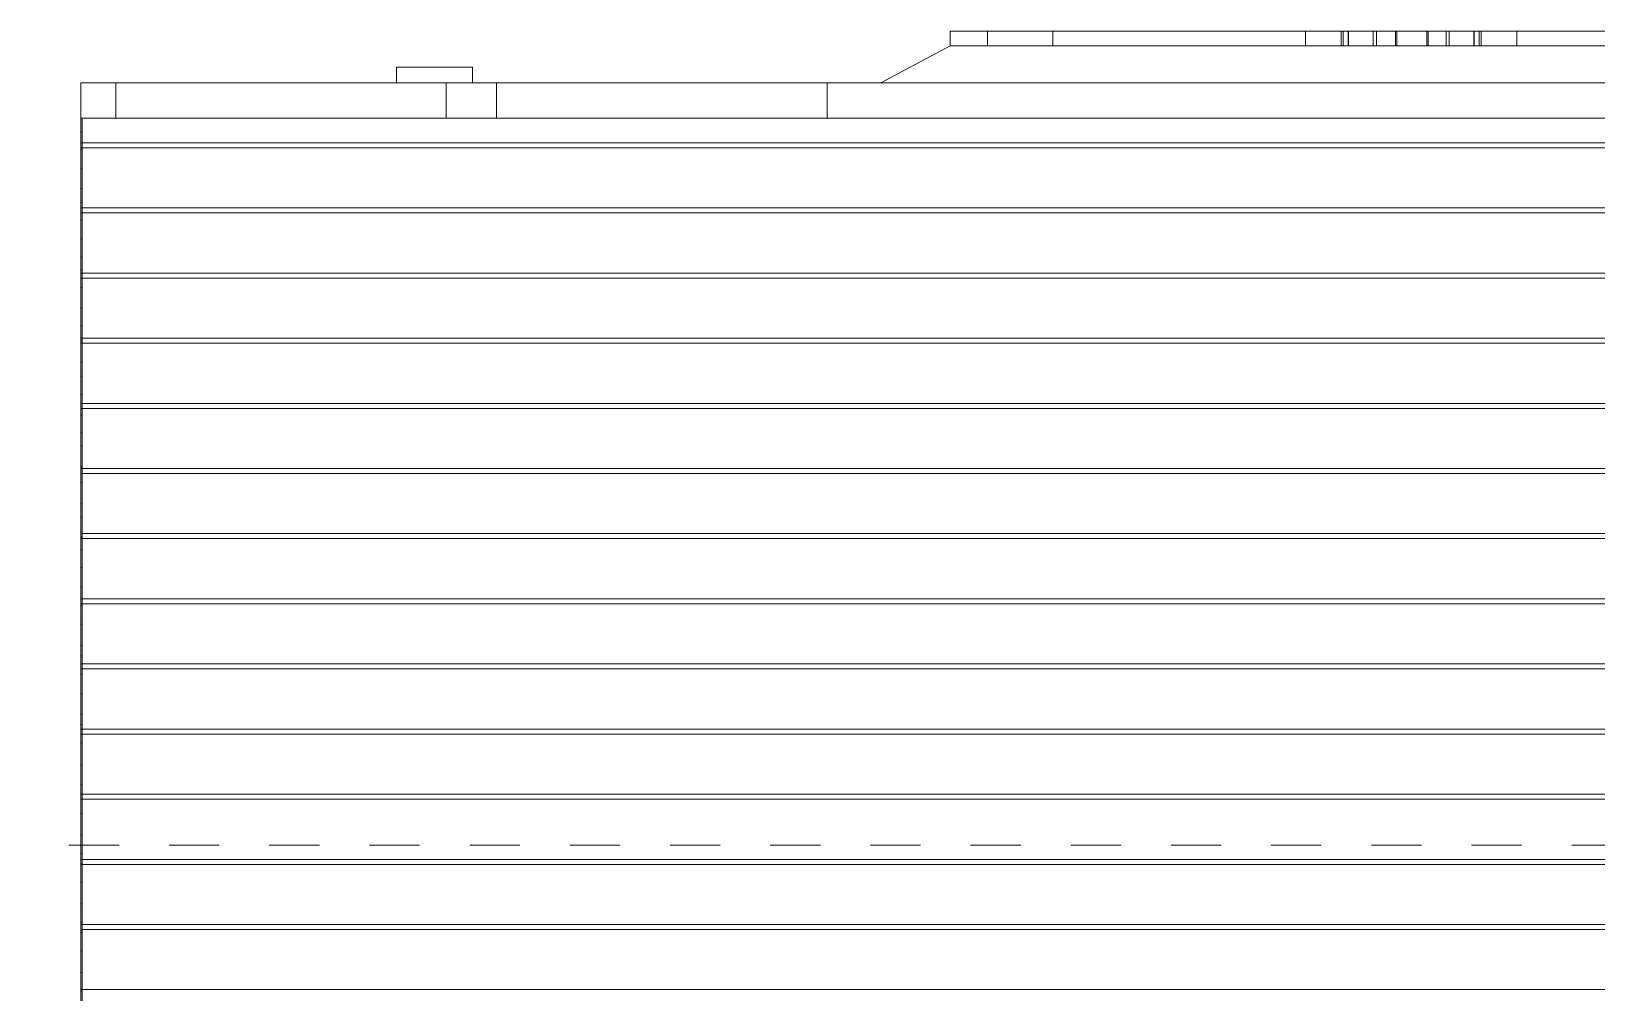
# Model space of a CAD drawing. Header units: metres. Extents: x 63 to 378, y -27 to 78.
# Drawn here: x 167.875 to 171, y 38.556 to 40.474 of the extents above; entities that cross this region are included whole.
import ezdxf

# ---------------------------------------------------------------- set-up
doc = ezdxf.new("R2010")
doc.units = ezdxf.units.M
doc.linetypes.add('Centre', pattern=[0.03175, 0.00635, -0.004763, 0.015875, -0.004763])
doc.layers.add('A-FLOR-LEVL', color=7, linetype='Continuous', lineweight=9)
doc.layers.add('M-EQPM', color=7, linetype='Continuous', lineweight=18)

# ---------------------------------------------------------------- blocks, each defined once
blk = doc.blocks.new('C_S_L_Torre - Baltimore CPSC-0817-08L - C_S_L_Torre - Baltimore CPSC-0817-08L-2352271-SEC 10')
at = {"layer": 'M-EQPM'}
for p, q in [((-2.8666, 40.4743), (-2.8666, 40.4454)), ((-1.0266, 40.4743), (-2.8666, 40.4743)), ((-1.0266, 40.4743), (-2.8666, 40.4743)), ((-2.792, 40.4743), (-2.792, 40.4454)), ((-2.792, 40.4743), (-1.1012, 40.4743)), ((-2.792, 40.4743), (-1.1012, 40.4743)), ((-2.662, 40.4743), (-2.662, 40.4454)), ((-2.6165, 40.4743), (-2.662, 40.4743)), ((-2.6165, 40.4743), (-2.662, 40.4743)), ((-2.6165, 40.4743), (-2.1575, 40.4743)), ((-2.1575, 40.4743), (-2.6165, 40.4743)), ((-2.0863, 40.4743), (-2.1575, 40.4743)), ((-2.0863, 40.4743), (-2.1575, 40.4743)), ((-2.1575, 40.4454), (-2.1575, 40.4743)), ((-2.1575, 40.4454), (-2.1575, 40.4743)), ((-2.0863, 40.4454), (-2.0863, 40.4743)), ((-2.0821, 40.4743), (-2.016, 40.4743)), ((-2.016, 40.4743), (-2.0821, 40.4743)), ((-2.0821, 40.4454), (-2.0821, 40.4743)), ((-2.0821, 40.4743), (-2.0821, 40.4454)), ((-2.0722, 40.4743), (-2.0722, 40.4454)), ((-2.0722, 40.4743), (-2.0722, 40.4454)), ((-2.0087, 40.4743), (-2.0722, 40.4743)), ((-2.0087, 40.4743), (-2.0722, 40.4743)), ((-2.0718, 40.4743), (-2.0235, 40.4743)), ((-2.0235, 40.4743), (-2.0718, 40.4743)), ((-2.0718, 40.4454), (-2.0718, 40.4743)), ((-2.0718, 40.4454), (-2.0718, 40.4743)), ((-1.973, 40.4743), (-2.0235, 40.4743)), ((-1.973, 40.4743), (-2.0235, 40.4743)), ((-2.0224, 40.4743), (-2.0224, 40.4454)), ((-2.0224, 40.4743), (-2.016, 40.4743)), ((-2.016, 40.4454), (-2.016, 40.4743)), ((-2.016, 40.4743), (-2.016, 40.4454)), ((-1.8845, 40.4743), (-2.0087, 40.4743)), ((-2.0087, 40.4743), (-1.8845, 40.4743)), ((-1.9153, 40.4743), (-1.9779, 40.4743)), ((-1.9779, 40.4743), (-1.9153, 40.4743)), ((-1.9779, 40.4454), (-1.9779, 40.4743)), ((-1.9779, 40.4743), (-1.9779, 40.4454)), ((-1.9751, 40.4743), (-1.9125, 40.4743)), ((-1.9751, 40.4743), (-1.9125, 40.4743)), ((-1.9751, 40.4454), (-1.9751, 40.4743)), ((-1.9751, 40.4743), (-1.9751, 40.4454)), ((-1.973, 40.4743), (-1.9202, 40.4743)), ((-1.9202, 40.4743), (-1.973, 40.4743)), ((-1.8697, 40.4743), (-1.9202, 40.4743)), ((-1.8697, 40.4743), (-1.9202, 40.4743)), ((-1.9153, 40.4454), (-1.9153, 40.4743)), ((-1.9153, 40.4743), (-1.9153, 40.4454)), ((-1.9125, 40.4454), (-1.9125, 40.4743)), ((-1.9125, 40.4743), (-1.9125, 40.4454)), ((-1.821, 40.4743), (-1.8845, 40.4743)), ((-1.821, 40.4743), (-1.8845, 40.4743)), ((-1.8107, 40.4743), (-1.8768, 40.4743)), ((-1.8768, 40.4743), (-1.8704, 40.4743)), ((-1.8768, 40.4743), (-1.8107, 40.4743)), ((-1.8768, 40.4454), (-1.8768, 40.4743)), ((-1.8768, 40.4743), (-1.8768, 40.4454)), ((-1.8704, 40.4454), (-1.8704, 40.4743)), ((-1.8697, 40.4743), (-1.8214, 40.4743)), ((-1.8214, 40.4743), (-1.8697, 40.4743)), ((-1.8214, 40.4454), (-1.8214, 40.4743)), ((-1.8214, 40.4454), (-1.8214, 40.4743)), ((-1.821, 40.4454), (-1.821, 40.4743)), ((-1.821, 40.4454), (-1.821, 40.4743)), ((-1.8107, 40.4454), (-1.8107, 40.4743)), ((-1.8107, 40.4743), (-1.8107, 40.4454)), ((-1.8069, 40.4743), (-1.8069, 40.4454)), ((-1.7357, 40.4743), (-1.8069, 40.4743)), ((-1.7357, 40.4743), (-1.8069, 40.4743)), ((-1.2767, 40.4743), (-1.7357, 40.4743)), ((-1.7357, 40.4743), (-1.2767, 40.4743)), ((-1.7357, 40.4454), (-1.7357, 40.4743)), ((-1.7357, 40.4454), (-1.7357, 40.4743)), ((-2.8666, 40.4454), (-3.0053, 40.3718)), ((-3.0053, 40.3718), (-2.8666, 40.4454)), ((-2.8666, 40.4454), (-1.0266, 40.4454)), ((-2.8666, 40.4454), (-1.0266, 40.4454)), ((-1.0266, 40.4454), (-2.8666, 40.4454)), ((-1.0266, 40.4454), (-2.8666, 40.4454)), ((-1.1012, 40.4454), (-2.792, 40.4454)), ((-1.1012, 40.4454), (-2.792, 40.4454)), ((-2.662, 40.4454), (-2.6165, 40.4454)), ((-2.662, 40.4454), (-2.6165, 40.4454)), ((-2.6165, 40.4454), (-2.1575, 40.4454)), ((-2.1575, 40.4454), (-2.6165, 40.4454)), ((-2.1575, 40.4454), (-2.0863, 40.4454)), ((-2.1575, 40.4454), (-2.0863, 40.4454)), ((-2.0821, 40.4454), (-2.016, 40.4454)), ((-2.016, 40.4454), (-2.0821, 40.4454)), ((-2.0722, 40.4454), (-2.0087, 40.4454)), ((-2.0722, 40.4454), (-2.0087, 40.4454)), ((-2.0235, 40.4454), (-2.0718, 40.4454)), ((-2.0718, 40.4454), (-2.0235, 40.4454)), ((-2.0235, 40.4454), (-1.973, 40.4454)), ((-2.0235, 40.4454), (-1.973, 40.4454)), ((-2.016, 40.4454), (-2.0224, 40.4454)), ((-2.0087, 40.4454), (-1.8845, 40.4454)), ((-1.8845, 40.4454), (-2.0087, 40.4454)), ((-1.9153, 40.4454), (-1.9779, 40.4454)), ((-1.9779, 40.4454), (-1.9153, 40.4454)), ((-1.9125, 40.4454), (-1.9751, 40.4454)), ((-1.9125, 40.4454), (-1.9751, 40.4454)), ((-1.9202, 40.4454), (-1.973, 40.4454)), ((-1.973, 40.4454), (-1.9202, 40.4454)), ((-1.9202, 40.4454), (-1.8697, 40.4454)), ((-1.9202, 40.4454), (-1.8697, 40.4454)), ((-1.8845, 40.4454), (-1.821, 40.4454)), ((-1.8845, 40.4454), (-1.821, 40.4454)), ((-1.8107, 40.4454), (-1.8768, 40.4454)), ((-1.8704, 40.4454), (-1.8768, 40.4454)), ((-1.8768, 40.4454), (-1.8107, 40.4454)), ((-1.8214, 40.4454), (-1.8697, 40.4454)), ((-1.8697, 40.4454), (-1.8214, 40.4454)), ((-1.8069, 40.4454), (-1.7357, 40.4454)), ((-1.8069, 40.4454), (-1.7357, 40.4454)), ((-1.2767, 40.4454), (-1.7357, 40.4454)), ((-1.7357, 40.4454), (-1.2767, 40.4454)), ((-3.9724, 40.403), (-3.9724, 40.3718)), ((-3.8204, 40.403), (-3.9724, 40.403)), ((-3.8204, 40.403), (-3.9724, 40.403)), ((-3.8204, 40.3718), (-3.8204, 40.403)), ((-4.6024, 40.3718), (0.6976, 40.3718)), ((-4.6024, 40.2518), (-4.6024, 40.3718)), ((-4.6024, 40.3718), (-4.6024, 40.2518)), ((0.6976, 40.3718), (-4.6024, 40.3718)), ((0.6976, 40.3718), (-4.6024, 40.3718)), ((-4.6024, 40.3718), (0.6976, 40.3718)), ((-4.6024, 36.9847), (-4.6024, 40.3718)), ((-4.6024, 36.9847), (-4.6024, 40.3718)), ((-3.1127, 40.3718), (-4.5327, 40.3718)), ((-4.5327, 40.3718), (-3.1127, 40.3718)), ((-3.1127, 40.3718), (-4.5327, 40.3718)), ((-4.5327, 40.3718), (-3.1127, 40.3718)), ((-3.1127, 40.3718), (-4.5327, 40.3718)), ((-4.5327, 40.3718), (-3.1127, 40.3718)), ((-4.5327, 40.3008), (-4.5327, 40.3718)), ((-4.5327, 40.3008), (-4.5327, 40.3718)), ((-4.5327, 40.3008), (-4.5327, 40.3718)), ((-4.5327, 40.3008), (-4.5327, 40.3718)), ((-4.5327, 40.3008), (-4.5327, 40.3718)), ((-4.5327, 40.3008), (-4.5327, 40.3718)), ((-3.9724, 40.3718), (-3.8204, 40.3718)), ((-3.9724, 40.3718), (-3.8204, 40.3718)), ((-3.7728, 40.3718), (-3.8728, 40.3718)), ((-3.8728, 40.3718), (-3.7728, 40.3718)), ((-3.7728, 40.3718), (-3.8728, 40.3718)), ((-3.8728, 40.3718), (-3.7728, 40.3718)), ((-3.8728, 40.3008), (-3.8728, 40.3718)), ((-3.8728, 40.3008), (-3.8728, 40.3718)), ((-3.8728, 40.3008), (-3.8728, 40.3718)), ((-3.8728, 40.3008), (-3.8728, 40.3718)), ((-3.7728, 40.3718), (-3.7728, 40.3008)), ((-3.7728, 40.3008), (-3.7728, 40.3718)), ((-3.7728, 40.3718), (-3.7728, 40.3008)), ((-3.7728, 40.3008), (-3.7728, 40.3718)), ((-3.1127, 40.3718), (-3.1127, 40.3008)), ((-3.1127, 40.3008), (-3.1127, 40.3718)), ((-3.1127, 40.3718), (-3.1127, 40.3008)), ((-3.1127, 40.3008), (-3.1127, 40.3718)), ((-3.1127, 40.3718), (-3.1127, 40.3008)), ((-3.1127, 40.3008), (-3.1127, 40.3718)), ((-0.8053, 40.3718), (-3.0053, 40.3718)), ((-3.0053, 40.3718), (-0.8053, 40.3718)), ((-4.6024, 40.3008), (-4.6024, 40.274)), ((-4.6024, 40.2387), (-4.6024, 40.3008)), ((-4.6024, 40.3008), (-4.6024, 40.1326)), ((-4.6024, 40.0973), (-4.6024, 40.3008)), ((-4.6024, 40.3008), (-4.6024, 39.9983)), ((-4.6024, 39.9629), (-4.6024, 40.3008)), ((-4.6024, 40.3008), (-4.6024, 39.8568)), ((-4.6024, 39.8144), (-4.6024, 40.3008)), ((-4.6024, 40.3008), (-4.6024, 39.7083)), ((-4.6024, 39.673), (-4.6024, 40.3008)), ((-4.6024, 40.3008), (-4.6024, 39.574)), ((-4.6024, 39.5316), (-4.6024, 40.3008)), ((-4.6024, 40.3008), (-4.6024, 39.4396)), ((-4.6024, 39.4043), (-4.6024, 40.3008)), ((-4.6024, 40.3008), (-4.6024, 39.2912)), ((-4.6024, 39.2487), (-4.6024, 40.3008)), ((-4.6024, 40.3008), (-4.6024, 39.1517)), ((-4.6024, 39.1114), (-4.6024, 40.3008)), ((-4.6024, 40.3008), (-4.6024, 39.0101)), ((-4.6024, 38.9707), (-4.6024, 40.3008)), ((-4.6024, 40.3008), (-4.6024, 38.8701)), ((-4.6024, 38.8337), (-4.6024, 40.3008)), ((-4.6024, 40.3008), (-4.6024, 38.7331)), ((-4.6024, 38.6966), (-4.6024, 40.3008)), ((-4.6024, 40.3008), (-4.6024, 38.596)), ((-4.6024, 38.5596), (-4.6024, 40.3008)), ((-4.6024, 40.3008), (-4.6024, 38.4565)), ((-4.6024, 38.4163), (-4.6024, 40.3008)), ((-4.6024, 40.3008), (-4.6024, 38.3149)), ((-4.6024, 38.2756), (-4.6024, 40.3008)), ((-4.6024, 40.3008), (-4.6024, 38.175)), ((-4.6024, 38.1385), (-4.6024, 40.3008)), ((-4.6024, 40.3008), (-4.6024, 38.038)), ((-4.6024, 38.0015), (-4.6024, 40.3008)), ((-4.6024, 40.3008), (-4.6024, 37.9009)), ((-4.6024, 37.8644), (-4.6024, 40.3008)), ((-4.6024, 40.3008), (-4.6024, 37.7614)), ((-4.6024, 37.7211), (-4.6024, 40.3008)), ((-4.5994, 40.3008), (-4.6024, 40.3008)), ((-4.6024, 40.3008), (-4.5994, 40.3008)), ((-4.5994, 40.3008), (-4.6024, 40.3008)), ((-4.6024, 40.3008), (-4.5994, 40.3008)), ((-4.5994, 40.3008), (-4.6024, 40.3008)), ((-4.6024, 40.3008), (-4.5994, 40.3008)), ((-4.5994, 40.3008), (-4.6024, 40.3008)), ((-4.6024, 40.3008), (-4.5994, 40.3008)), ((-4.5994, 40.3008), (-4.6024, 40.3008)), ((-4.6024, 40.3008), (-4.5994, 40.3008)), ((-4.5994, 40.3008), (-4.6024, 40.3008)), ((-4.6024, 40.3008), (-4.5994, 40.3008)), ((-4.5994, 40.3008), (-4.6024, 40.3008)), ((-4.5994, 40.3008), (-4.6024, 40.3008)), ((-4.5994, 40.3008), (-4.6024, 40.3008)), ((-4.5994, 40.3008), (-4.6024, 40.3008)), ((-4.5994, 40.3008), (-4.6024, 40.3008)), ((-4.6024, 40.3008), (-4.5994, 40.3008)), ((-4.6024, 40.3008), (-4.5994, 40.3008)), ((-4.6024, 40.3008), (-4.5994, 40.3008)), ((-4.5994, 40.3008), (-4.6024, 40.3008)), ((-4.5994, 40.3008), (-4.6024, 40.3008)), ((-4.6024, 40.3008), (-4.5994, 40.3008)), ((-4.6024, 40.3008), (-4.5994, 40.3008)), ((-4.6024, 40.3008), (-4.5994, 40.3008)), ((-4.6024, 40.3008), (-4.5994, 40.3008)), ((-4.5994, 40.3008), (-4.6024, 40.3008)), ((-4.6024, 40.3008), (-4.5994, 40.3008)), ((-4.5994, 40.3008), (-4.6024, 40.3008)), ((-4.6024, 40.3008), (-4.5994, 40.3008)), ((-4.5994, 40.3008), (-4.6024, 40.3008)), ((-4.6024, 40.3008), (-4.5994, 40.3008)), ((-4.5994, 40.3008), (-4.6024, 40.3008)), ((-4.6024, 40.3008), (-4.5994, 40.3008)), ((-4.5994, 40.3008), (-4.6024, 40.3008)), ((-4.6024, 40.3008), (-4.5994, 40.3008)), ((-4.5994, 40.3008), (-4.6024, 40.3008)), ((-4.6024, 40.3008), (-4.5994, 40.3008)), ((-4.6024, 40.3008), (-4.6024, 40.2387)), ((-4.6024, 40.274), (-4.6024, 40.3008)), ((-4.6024, 40.3008), (-4.6024, 40.0973)), ((-4.6024, 40.1326), (-4.6024, 40.3008)), ((-4.6024, 40.3008), (-4.6024, 39.9629)), ((-4.6024, 39.9983), (-4.6024, 40.3008)), ((-4.6024, 40.3008), (-4.6024, 39.8144)), ((-4.6024, 39.8568), (-4.6024, 40.3008)), ((-4.6024, 40.3008), (-4.6024, 39.673)), ((-4.6024, 39.7083), (-4.6024, 40.3008)), ((-4.6024, 40.3008), (-4.6024, 39.5316)), ((-4.6024, 39.574), (-4.6024, 40.3008)), ((-4.6024, 40.3008), (-4.6024, 39.4043)), ((-4.6024, 39.4396), (-4.6024, 40.3008)), ((-4.6024, 40.3008), (-4.6024, 39.2487)), ((-4.6024, 39.2912), (-4.6024, 40.3008)), ((-4.6024, 40.3008), (-4.6024, 39.1114)), ((-4.6024, 39.1517), (-4.6024, 40.3008)), ((-4.6024, 40.3008), (-4.6024, 38.9707)), ((-4.6024, 39.0101), (-4.6024, 40.3008)), ((-4.6024, 40.3008), (-4.6024, 38.8337)), ((-4.6024, 38.8701), (-4.6024, 40.3008)), ((-4.6024, 40.3008), (-4.6024, 38.6966)), ((-4.6024, 38.7331), (-4.6024, 40.3008)), ((-4.6024, 40.3008), (-4.6024, 38.5596)), ((-4.6024, 38.596), (-4.6024, 40.3008)), ((-4.6024, 40.3008), (-4.6024, 38.4163)), ((-4.6024, 38.4565), (-4.6024, 40.3008)), ((-4.6024, 40.3008), (-4.6024, 38.2756)), ((-4.6024, 38.3149), (-4.6024, 40.3008)), ((-4.6024, 40.3008), (-4.6024, 38.1385)), ((-4.6024, 38.175), (-4.6024, 40.3008)), ((-4.6024, 40.3008), (-4.6024, 38.0015)), ((-4.6024, 38.038), (-4.6024, 40.3008)), ((-4.6024, 40.3008), (-4.6024, 37.8644)), ((-4.6024, 37.9009), (-4.6024, 40.3008)), ((-4.6024, 40.3008), (-4.6024, 37.7211)), ((-4.6024, 37.7614), (-4.6024, 40.3008)), ((-4.5994, 40.3008), (-4.6024, 40.3008)), ((-4.6024, 40.3008), (-4.5994, 40.3008)), ((-4.5994, 40.3008), (-4.6024, 40.3008)), ((-4.6024, 40.3008), (-4.5994, 40.3008)), ((-4.5994, 40.3008), (-4.6024, 40.3008)), ((-4.6024, 40.3008), (-4.5994, 40.3008)), ((-4.5994, 40.3008), (-4.6024, 40.3008)), ((-4.6024, 40.3008), (-4.5994, 40.3008)), ((-4.5994, 40.3008), (-4.6024, 40.3008)), ((-4.6024, 40.3008), (-4.5994, 40.3008)), ((-4.5994, 40.3008), (-4.6024, 40.3008)), ((-4.6024, 40.3008), (-4.5994, 40.3008)), ((-4.5994, 40.3008), (-4.6024, 40.3008)), ((-4.5994, 40.3008), (-4.6024, 40.3008)), ((-4.5994, 40.3008), (-4.6024, 40.3008)), ((-4.5994, 40.3008), (-4.6024, 40.3008)), ((-4.5994, 40.3008), (-4.6024, 40.3008)), ((-4.6024, 40.3008), (-4.5994, 40.3008)), ((-4.6024, 40.3008), (-4.5994, 40.3008)), ((-4.6024, 40.3008), (-4.5994, 40.3008)), ((-4.5994, 40.3008), (-4.6024, 40.3008)), ((-4.5994, 40.3008), (-4.6024, 40.3008)), ((-4.6024, 40.3008), (-4.5994, 40.3008)), ((-4.6024, 40.3008), (-4.5994, 40.3008)), ((-4.6024, 40.3008), (-4.5994, 40.3008)), ((-4.6024, 40.3008), (-4.5994, 40.3008)), ((-4.5994, 40.3008), (-4.6024, 40.3008)), ((-4.6024, 40.3008), (-4.5994, 40.3008)), ((-4.5994, 40.3008), (-4.6024, 40.3008)), ((-4.6024, 40.3008), (-4.5994, 40.3008)), ((-4.5994, 40.3008), (-4.6024, 40.3008)), ((-4.6024, 40.3008), (-4.5994, 40.3008)), ((-4.5994, 40.3008), (-4.6024, 40.3008)), ((-4.6024, 40.3008), (-4.5994, 40.3008)), ((-4.5994, 40.3008), (-4.6024, 40.3008)), ((-4.6024, 40.3008), (-4.5994, 40.3008)), ((-4.5994, 40.3008), (-4.6024, 40.3008)), ((-4.6024, 40.3008), (-4.5994, 40.3008)), ((-4.6024, 37.0375), (-4.6024, 40.3008)), ((-4.6024, 40.3008), (-4.6024, 37.0375)), ((-4.6024, 40.3008), (0.6976, 40.3008)), ((0.6976, 40.3008), (-4.6024, 40.3008)), ((-4.5994, 40.3008), (-4.5994, 40.2387)), ((-4.5994, 40.274), (-4.5994, 40.3008)), ((-4.5994, 40.3008), (-4.5994, 40.0973)), ((-4.5994, 40.1326), (-4.5994, 40.3008)), ((-4.5994, 40.3008), (-4.5994, 39.9629)), ((-4.5994, 39.9983), (-4.5994, 40.3008)), ((-4.5994, 40.3008), (-4.5994, 39.8144)), ((-4.5994, 39.8568), (-4.5994, 40.3008)), ((-4.5994, 40.3008), (-4.5994, 39.673)), ((-4.5994, 39.7083), (-4.5994, 40.3008)), ((-4.5994, 40.3008), (-4.5994, 39.5316)), ((-4.5994, 39.574), (-4.5994, 40.3008)), ((-4.5994, 40.3008), (-4.5994, 39.4043)), ((-4.5994, 39.4396), (-4.5994, 40.3008)), ((-4.5994, 40.3008), (-4.5994, 39.2487)), ((-4.5994, 39.2912), (-4.5994, 40.3008)), ((-4.5994, 40.3008), (-4.5994, 39.1114)), ((-4.5994, 39.1517), (-4.5994, 40.3008)), ((-4.5994, 40.3008), (-4.5994, 38.9707)), ((-4.5994, 39.0101), (-4.5994, 40.3008)), ((-4.5994, 40.3008), (-4.5994, 38.8337)), ((-4.5994, 38.8701), (-4.5994, 40.3008)), ((-4.5994, 40.3008), (-4.5994, 38.6966)), ((-4.5994, 38.7331), (-4.5994, 40.3008)), ((-4.5994, 40.3008), (-4.5994, 38.5596)), ((-4.5994, 38.596), (-4.5994, 40.3008)), ((-4.5994, 40.3008), (-4.5994, 38.4163)), ((-4.5994, 38.4565), (-4.5994, 40.3008)), ((-4.5994, 40.3008), (-4.5994, 38.2756)), ((-4.5994, 38.3149), (-4.5994, 40.3008)), ((-4.5994, 40.3008), (-4.5994, 38.1385)), ((-4.5994, 38.175), (-4.5994, 40.3008)), ((-4.5994, 40.3008), (-4.5994, 38.0015)), ((-4.5994, 38.038), (-4.5994, 40.3008)), ((-4.5994, 40.3008), (-4.5994, 37.8644)), ((-4.5994, 37.9009), (-4.5994, 40.3008)), ((-4.5994, 40.3008), (-4.5994, 37.7211)), ((-4.5994, 37.7614), (-4.5994, 40.3008)), ((-4.5994, 40.3008), (-4.5994, 40.274)), ((-4.5994, 40.2387), (-4.5994, 40.3008)), ((-4.5994, 40.3008), (-4.5994, 40.1326)), ((-4.5994, 40.0973), (-4.5994, 40.3008)), ((-4.5994, 40.3008), (-4.5994, 39.9983)), ((-4.5994, 39.9629), (-4.5994, 40.3008)), ((-4.5994, 40.3008), (-4.5994, 39.8568)), ((-4.5994, 39.8144), (-4.5994, 40.3008)), ((-4.5994, 40.3008), (-4.5994, 39.7083)), ((-4.5994, 39.673), (-4.5994, 40.3008)), ((-4.5994, 40.3008), (-4.5994, 39.574)), ((-4.5994, 39.5316), (-4.5994, 40.3008)), ((-4.5994, 40.3008), (-4.5994, 39.4396)), ((-4.5994, 39.4043), (-4.5994, 40.3008)), ((-4.5994, 40.3008), (-4.5994, 39.2912)), ((-4.5994, 39.2487), (-4.5994, 40.3008)), ((-4.5994, 40.3008), (-4.5994, 39.1517)), ((-4.5994, 39.1114), (-4.5994, 40.3008)), ((-4.5994, 40.3008), (-4.5994, 39.0101)), ((-4.5994, 38.9707), (-4.5994, 40.3008)), ((-4.5994, 40.3008), (-4.5994, 38.8701)), ((-4.5994, 38.8337), (-4.5994, 40.3008)), ((-4.5994, 40.3008), (-4.5994, 38.7331)), ((-4.5994, 38.6966), (-4.5994, 40.3008)), ((-4.5994, 40.3008), (-4.5994, 38.596)), ((-4.5994, 38.5596), (-4.5994, 40.3008)), ((-4.5994, 40.3008), (-4.5994, 38.4565)), ((-4.5994, 38.4163), (-4.5994, 40.3008)), ((-4.5994, 40.3008), (-4.5994, 38.3149)), ((-4.5994, 38.2756), (-4.5994, 40.3008)), ((-4.5994, 40.3008), (-4.5994, 38.175)), ((-4.5994, 38.1385), (-4.5994, 40.3008)), ((-4.5994, 40.3008), (-4.5994, 38.038)), ((-4.5994, 38.0015), (-4.5994, 40.3008)), ((-4.5994, 40.3008), (-4.5994, 37.9009)), ((-4.5994, 37.8644), (-4.5994, 40.3008)), ((-4.5994, 40.3008), (-4.5994, 37.7614)), ((-4.5994, 37.7211), (-4.5994, 40.3008)), ((-3.1127, 40.3008), (-4.5327, 40.3008)), ((-4.5327, 40.3008), (-3.1127, 40.3008)), ((-3.1127, 40.3008), (-4.5327, 40.3008)), ((-4.5327, 40.3008), (-3.1127, 40.3008)), ((-3.1127, 40.3008), (-4.5327, 40.3008)), ((-4.5327, 40.3008), (-3.1127, 40.3008)), ((-3.7728, 40.3008), (-3.8728, 40.3008)), ((-3.8728, 40.3008), (-3.7728, 40.3008)), ((-3.7728, 40.3008), (-3.8728, 40.3008)), ((-3.8728, 40.3008), (-3.7728, 40.3008)), ((-4.6024, 40.274), (-4.6024, 40.2387)), ((-4.6024, 40.274), (-4.5994, 40.274)), ((-4.6024, 40.2387), (-4.6024, 40.274)), ((-4.5994, 40.274), (-4.6024, 40.274)), ((0.6976, 40.2518), (-4.6024, 40.2518)), ((-4.6024, 40.2518), (0.6976, 40.2518)), ((-4.5994, 40.2387), (-4.5994, 40.274)), ((-4.5994, 40.274), (-4.5994, 40.2387)), ((-4.6024, 40.2418), (0.6976, 40.2418)), ((-4.6024, 40.1218), (-4.6024, 40.2418)), ((-4.6024, 40.2418), (-4.6024, 40.1218)), ((0.6976, 40.2418), (-4.6024, 40.2418)), ((-4.6024, 40.2387), (-4.5994, 40.2387)), ((-4.5994, 40.2387), (-4.6024, 40.2387)), ((-4.6024, 40.1998), (-4.6024, 37.6198)), ((-4.6024, 40.1605), (-4.6024, 40.1998)), ((-4.5994, 40.1998), (-4.6024, 40.1998)), ((-4.6024, 40.1998), (-4.6024, 40.1605)), ((-4.6024, 37.6198), (-4.6024, 40.1998)), ((-4.6024, 40.1998), (-4.5994, 40.1998)), ((-4.5994, 40.1998), (-4.5994, 40.1605)), ((-4.5994, 37.6198), (-4.5994, 40.1998)), ((-4.5994, 40.1998), (-4.5994, 37.6198)), ((-4.5994, 40.1605), (-4.5994, 40.1998)), ((-4.6024, 37.5805), (-4.6024, 40.1605)), ((-4.6024, 40.1605), (-4.5994, 40.1605)), ((-4.6024, 40.1605), (-4.6024, 37.5805)), ((-4.5994, 40.1605), (-4.6024, 40.1605)), ((-4.5994, 40.1605), (-4.5994, 37.5805)), ((-4.5994, 37.5805), (-4.5994, 40.1605)), ((-4.6024, 40.1326), (-4.6024, 40.0973)), ((-4.6024, 40.1326), (-4.5994, 40.1326)), ((-4.6024, 40.0973), (-4.6024, 40.1326)), ((-4.5994, 40.1326), (-4.6024, 40.1326)), ((-4.5994, 40.0973), (-4.5994, 40.1326)), ((-4.5994, 40.1326), (-4.5994, 40.0973)), ((0.6976, 40.1218), (-4.6024, 40.1218)), ((-4.6024, 40.1218), (0.6976, 40.1218)), ((-4.6024, 40.1118), (0.6976, 40.1118)), ((-4.6024, 39.9918), (-4.6024, 40.1118)), ((-4.6024, 40.1118), (-4.6024, 39.9918)), ((0.6976, 40.1118), (-4.6024, 40.1118)), ((-4.6024, 40.0973), (-4.5994, 40.0973)), ((-4.5994, 40.0973), (-4.6024, 40.0973)), ((-4.6024, 40.0599), (-4.6024, 37.4799)), ((-4.6024, 40.0234), (-4.6024, 40.0599)), ((-4.5994, 40.0599), (-4.6024, 40.0599)), ((-4.6024, 40.0599), (-4.6024, 40.0234)), ((-4.6024, 37.4799), (-4.6024, 40.0599)), ((-4.6024, 40.0599), (-4.5994, 40.0599)), ((-4.5994, 40.0599), (-4.5994, 40.0234)), ((-4.5994, 37.4799), (-4.5994, 40.0599)), ((-4.5994, 40.0599), (-4.5994, 37.4799)), ((-4.5994, 40.0234), (-4.5994, 40.0599)), ((-4.6024, 37.4434), (-4.6024, 40.0234)), ((-4.6024, 40.0234), (-4.5994, 40.0234)), ((-4.6024, 40.0234), (-4.6024, 37.4434)), ((-4.5994, 40.0234), (-4.6024, 40.0234)), ((-4.5994, 40.0234), (-4.5994, 37.4434)), ((-4.5994, 37.4434), (-4.5994, 40.0234)), ((-4.6024, 39.9983), (-4.6024, 39.9629)), ((-4.6024, 39.9983), (-4.5994, 39.9983)), ((-4.6024, 39.9629), (-4.6024, 39.9983)), ((-4.5994, 39.9983), (-4.6024, 39.9983)), ((0.6976, 39.9918), (-4.6024, 39.9918)), ((-4.6024, 39.9918), (0.6976, 39.9918)), ((-4.6024, 39.9818), (0.6976, 39.9818)), ((-4.6024, 39.8618), (-4.6024, 39.9818)), ((-4.6024, 39.9818), (-4.6024, 39.8618)), ((0.6976, 39.9818), (-4.6024, 39.9818)), ((-4.5994, 39.9629), (-4.5994, 39.9983)), ((-4.5994, 39.9983), (-4.5994, 39.9629)), ((-4.6024, 39.9629), (-4.5994, 39.9629)), ((-4.5994, 39.9629), (-4.6024, 39.9629)), ((-4.6024, 39.9228), (-4.6024, 37.3428)), ((-4.6024, 39.8864), (-4.6024, 39.9228)), ((-4.5994, 39.9228), (-4.6024, 39.9228)), ((-4.6024, 39.9228), (-4.6024, 39.8864)), ((-4.6024, 37.3428), (-4.6024, 39.9228)), ((-4.6024, 39.9228), (-4.5994, 39.9228)), ((-4.5994, 39.9228), (-4.5994, 39.8864)), ((-4.5994, 37.3428), (-4.5994, 39.9228)), ((-4.5994, 39.9228), (-4.5994, 37.3428)), ((-4.5994, 39.8864), (-4.5994, 39.9228)), ((-4.6024, 37.3064), (-4.6024, 39.8864)), ((-4.6024, 39.8864), (-4.5994, 39.8864)), ((-4.6024, 39.8864), (-4.6024, 37.3064)), ((-4.5994, 39.8864), (-4.6024, 39.8864)), ((-4.5994, 39.8864), (-4.5994, 37.3064)), ((-4.5994, 37.3064), (-4.5994, 39.8864)), ((0.6976, 39.8618), (-4.6024, 39.8618)), ((-4.6024, 39.8618), (0.6976, 39.8618)), ((-4.6024, 39.8568), (-4.6024, 39.8144)), ((-4.6024, 39.8568), (-4.5994, 39.8568)), ((-4.6024, 39.8144), (-4.6024, 39.8568)), ((-4.5994, 39.8568), (-4.6024, 39.8568)), ((-4.6024, 39.8518), (0.6976, 39.8518)), ((-4.6024, 39.7318), (-4.6024, 39.8518)), ((-4.6024, 39.8518), (-4.6024, 39.7318)), ((0.6976, 39.8518), (-4.6024, 39.8518)), ((-4.5994, 39.8144), (-4.5994, 39.8568)), ((-4.5994, 39.8568), (-4.5994, 39.8144)), ((-4.6024, 39.8144), (-4.5994, 39.8144)), ((-4.5994, 39.8144), (-4.6024, 39.8144)), ((-4.6024, 39.7858), (-4.6024, 37.2058)), ((-4.6024, 39.7493), (-4.6024, 39.7858)), ((-4.5994, 39.7858), (-4.6024, 39.7858)), ((-4.6024, 39.7858), (-4.6024, 39.7493)), ((-4.6024, 37.2058), (-4.6024, 39.7858)), ((-4.6024, 39.7858), (-4.5994, 39.7858)), ((-4.5994, 39.7858), (-4.5994, 39.7493)), ((-4.5994, 37.2058), (-4.5994, 39.7858)), ((-4.5994, 39.7858), (-4.5994, 37.2058)), ((-4.5994, 39.7493), (-4.5994, 39.7858)), ((-4.6024, 37.1693), (-4.6024, 39.7493)), ((-4.6024, 39.7493), (-4.5994, 39.7493)), ((-4.6024, 39.7493), (-4.6024, 37.1693)), ((-4.5994, 39.7493), (-4.6024, 39.7493)), ((-4.5994, 39.7493), (-4.5994, 37.1693)), ((-4.5994, 37.1693), (-4.5994, 39.7493)), ((0.6976, 39.7318), (-4.6024, 39.7318)), ((-4.6024, 39.7318), (0.6976, 39.7318)), ((-4.6024, 39.7218), (0.6976, 39.7218)), ((-4.6024, 39.6018), (-4.6024, 39.7218)), ((-4.6024, 39.7218), (-4.6024, 39.6018)), ((0.6976, 39.7218), (-4.6024, 39.7218)), ((-4.6024, 39.7083), (-4.6024, 39.673)), ((-4.6024, 39.7083), (-4.5994, 39.7083)), ((-4.6024, 39.673), (-4.6024, 39.7083)), ((-4.5994, 39.7083), (-4.6024, 39.7083)), ((-4.5994, 39.673), (-4.5994, 39.7083)), ((-4.5994, 39.7083), (-4.5994, 39.673)), ((-4.6024, 39.673), (-4.5994, 39.673)), ((-4.5994, 39.673), (-4.6024, 39.673)), ((-4.6024, 39.6463), (-4.6024, 37.0663)), ((-4.6024, 39.606), (-4.6024, 39.6463)), ((-4.5994, 39.6463), (-4.6024, 39.6463)), ((-4.6024, 39.6463), (-4.6024, 39.606)), ((-4.6024, 37.0663), (-4.6024, 39.6463)), ((-4.6024, 39.6463), (-4.5994, 39.6463)), ((-4.5994, 39.6463), (-4.5994, 39.606)), ((-4.5994, 37.0663), (-4.5994, 39.6463)), ((-4.5994, 39.6463), (-4.5994, 37.0663)), ((-4.5994, 39.606), (-4.5994, 39.6463)), ((-4.6024, 37.0375), (-4.6024, 39.606)), ((-4.6024, 39.606), (-4.5994, 39.606)), ((-4.6024, 39.606), (-4.6024, 37.0375)), ((-4.5994, 39.606), (-4.6024, 39.606)), ((0.6976, 39.6018), (-4.6024, 39.6018)), ((-4.6024, 39.6018), (0.6976, 39.6018)), ((-4.5994, 39.606), (-4.5994, 37.0375)), ((-4.5994, 37.0375), (-4.5994, 39.606)), ((-4.6024, 39.5918), (0.6976, 39.5918)), ((-4.6024, 39.4718), (-4.6024, 39.5918)), ((-4.6024, 39.5918), (-4.6024, 39.4718)), ((0.6976, 39.5918), (-4.6024, 39.5918)), ((-4.6024, 39.574), (-4.6024, 39.5316)), ((-4.5994, 39.574), (-4.6024, 39.574)), ((-4.6024, 39.5316), (-4.6024, 39.574)), ((-4.6024, 39.574), (-4.5994, 39.574)), ((-4.5994, 39.5316), (-4.5994, 39.574)), ((-4.5994, 39.574), (-4.5994, 39.5316)), ((-4.6024, 39.5316), (-4.5994, 39.5316)), ((-4.5994, 39.5316), (-4.6024, 39.5316)), ((-4.6024, 39.5047), (-4.6024, 37.0375)), ((-4.6024, 39.4653), (-4.6024, 39.5047)), ((-4.5994, 39.5047), (-4.6024, 39.5047)), ((-4.6024, 39.5047), (-4.6024, 39.4653)), ((-4.6024, 37.0375), (-4.6024, 39.5047)), ((-4.6024, 39.5047), (-4.5994, 39.5047)), ((-4.5994, 39.5047), (-4.5994, 39.4653)), ((-4.5994, 37.0375), (-4.5994, 39.5047)), ((-4.5994, 39.5047), (-4.5994, 37.0375)), ((-4.5994, 39.4653), (-4.5994, 39.5047)), ((0.6976, 39.4718), (-4.6024, 39.4718)), ((-4.6024, 39.4718), (0.6976, 39.4718)), ((-4.6024, 37.0375), (-4.6024, 39.4653)), ((-4.6024, 39.4653), (-4.5994, 39.4653)), ((-4.6024, 39.4653), (-4.6024, 37.0375)), ((-4.5994, 39.4653), (-4.6024, 39.4653)), ((-4.6024, 39.4618), (0.6976, 39.4618)), ((-4.6024, 39.3418), (-4.6024, 39.4618)), ((-4.6024, 39.4618), (-4.6024, 39.3418)), ((0.6976, 39.4618), (-4.6024, 39.4618)), ((-4.6024, 39.4396), (-4.6024, 39.4043)), ((-4.5994, 39.4396), (-4.6024, 39.4396)), ((-4.6024, 39.4043), (-4.6024, 39.4396)), ((-4.6024, 39.4396), (-4.5994, 39.4396)), ((-4.5994, 39.4653), (-4.5994, 37.0375)), ((-4.5994, 37.0375), (-4.5994, 39.4653)), ((-4.5994, 39.4043), (-4.5994, 39.4396)), ((-4.5994, 39.4396), (-4.5994, 39.4043)), ((-4.6024, 39.4043), (-4.5994, 39.4043)), ((-4.5994, 39.4043), (-4.6024, 39.4043)), ((-4.6024, 39.3648), (-4.6024, 37.0375)), ((-4.6024, 39.3283), (-4.6024, 39.3648)), ((-4.5994, 39.3648), (-4.6024, 39.3648)), ((-4.6024, 39.3648), (-4.6024, 39.3283)), ((-4.6024, 37.0375), (-4.6024, 39.3648)), ((-4.6024, 39.3648), (-4.5994, 39.3648)), ((-4.5994, 39.3648), (-4.5994, 39.3283)), ((-4.5994, 37.0375), (-4.5994, 39.3648)), ((-4.5994, 39.3648), (-4.5994, 37.0375)), ((-4.5994, 39.3283), (-4.5994, 39.3648)), ((0.6976, 39.3418), (-4.6024, 39.3418)), ((-4.6024, 39.3418), (0.6976, 39.3418)), ((-4.6024, 39.3318), (0.6976, 39.3318)), ((-4.6024, 39.2118), (-4.6024, 39.3318)), ((-4.6024, 39.3318), (-4.6024, 39.2118)), ((0.6976, 39.3318), (-4.6024, 39.3318)), ((-4.6024, 37.0375), (-4.6024, 39.3283)), ((-4.6024, 39.3283), (-4.5994, 39.3283)), ((-4.6024, 39.3283), (-4.6024, 37.0375)), ((-4.5994, 39.3283), (-4.6024, 39.3283)), ((-4.5994, 39.3283), (-4.5994, 37.0375)), ((-4.5994, 37.0375), (-4.5994, 39.3283)), ((-4.6024, 39.2912), (-4.6024, 39.2487)), ((-4.5994, 39.2912), (-4.6024, 39.2912)), ((-4.6024, 39.2487), (-4.6024, 39.2912)), ((-4.6024, 39.2912), (-4.5994, 39.2912)), ((-4.5994, 39.2487), (-4.5994, 39.2912)), ((-4.5994, 39.2912), (-4.5994, 39.2487)), ((-4.6024, 39.2487), (-4.5994, 39.2487)), ((-4.5994, 39.2487), (-4.6024, 39.2487)), ((-4.6024, 39.2277), (-4.6024, 37.0375)), ((-4.6024, 39.1912), (-4.6024, 39.2277)), ((-4.5994, 39.2277), (-4.6024, 39.2277)), ((-4.6024, 39.2277), (-4.6024, 39.1912)), ((-4.6024, 37.0375), (-4.6024, 39.2277)), ((-4.6024, 39.2277), (-4.5994, 39.2277)), ((-4.5994, 39.2277), (-4.5994, 39.1912)), ((-4.5994, 37.0375), (-4.5994, 39.2277)), ((-4.5994, 39.2277), (-4.5994, 37.0375)), ((-4.5994, 39.1912), (-4.5994, 39.2277)), ((0.6976, 39.2118), (-4.6024, 39.2118)), ((-4.6024, 39.2118), (0.6976, 39.2118)), ((-4.6024, 39.2018), (0.6976, 39.2018)), ((-4.6024, 39.0818), (-4.6024, 39.2018)), ((-4.6024, 39.2018), (-4.6024, 39.0818)), ((0.6976, 39.2018), (-4.6024, 39.2018)), ((-4.6024, 37.0375), (-4.6024, 39.1912)), ((-4.6024, 39.1912), (-4.5994, 39.1912)), ((-4.6024, 39.1912), (-4.6024, 37.0375)), ((-4.5994, 39.1912), (-4.6024, 39.1912)), ((-4.5994, 39.1912), (-4.5994, 37.0375)), ((-4.5994, 37.0375), (-4.5994, 39.1912)), ((-4.6024, 39.1517), (-4.6024, 39.1114)), ((-4.5994, 39.1517), (-4.6024, 39.1517)), ((-4.6024, 39.1114), (-4.6024, 39.1517)), ((-4.6024, 39.1517), (-4.5994, 39.1517)), ((-4.5994, 39.1114), (-4.5994, 39.1517)), ((-4.5994, 39.1517), (-4.5994, 39.1114)), ((-4.6024, 39.1114), (-4.5994, 39.1114)), ((-4.5994, 39.1114), (-4.6024, 39.1114)), ((-4.6024, 39.0906), (-4.6024, 37.0375)), ((-4.6024, 39.0542), (-4.6024, 39.0906)), ((-4.5994, 39.0906), (-4.6024, 39.0906)), ((-4.6024, 39.0906), (-4.6024, 39.0542)), ((-4.6024, 37.0375), (-4.6024, 39.0906)), ((-4.6024, 39.0906), (-4.5994, 39.0906)), ((0.6976, 39.0818), (-4.6024, 39.0818)), ((-4.6024, 39.0818), (0.6976, 39.0818)), ((-4.6024, 39.0718), (0.6976, 39.0718)), ((-4.6024, 38.9518), (-4.6024, 39.0718)), ((-4.6024, 39.0718), (-4.6024, 38.9518)), ((0.6976, 39.0718), (-4.6024, 39.0718)), ((-4.5994, 39.0906), (-4.5994, 39.0542)), ((-4.5994, 37.0375), (-4.5994, 39.0906)), ((-4.5994, 39.0906), (-4.5994, 37.0375)), ((-4.5994, 39.0542), (-4.5994, 39.0906)), ((-4.6024, 37.0375), (-4.6024, 39.0542)), ((-4.6024, 39.0542), (-4.5994, 39.0542)), ((-4.6024, 39.0542), (-4.6024, 37.0375)), ((-4.5994, 39.0542), (-4.6024, 39.0542)), ((-4.5994, 39.0542), (-4.5994, 37.0375)), ((-4.5994, 37.0375), (-4.5994, 39.0542)), ((-4.6024, 39.0101), (-4.6024, 38.9707)), ((-4.5994, 39.0101), (-4.6024, 39.0101)), ((-4.6024, 38.9707), (-4.6024, 39.0101)), ((-4.6024, 39.0101), (-4.5994, 39.0101)), ((-4.5994, 38.9707), (-4.5994, 39.0101)), ((-4.5994, 39.0101), (-4.5994, 38.9707)), ((-4.6024, 38.9707), (-4.5994, 38.9707)), ((-4.5994, 38.9707), (-4.6024, 38.9707)), ((-4.6024, 38.9528), (-4.6024, 37.0375)), ((-4.6024, 38.9135), (-4.6024, 38.9528)), ((-4.5994, 38.9528), (-4.6024, 38.9528)), ((-4.6024, 38.9528), (-4.6024, 38.9135)), ((-4.6024, 37.0375), (-4.6024, 38.9528)), ((-4.6024, 38.9528), (-4.5994, 38.9528)), ((0.6976, 38.9518), (-4.6024, 38.9518)), ((-4.6024, 38.9518), (0.6976, 38.9518)), ((-4.6024, 38.9418), (0.6976, 38.9418)), ((-4.6024, 38.8218), (-4.6024, 38.9418)), ((-4.6024, 38.9418), (-4.6024, 38.8218)), ((0.6976, 38.9418), (-4.6024, 38.9418)), ((-4.5994, 38.9528), (-4.5994, 38.9135)), ((-4.5994, 37.0375), (-4.5994, 38.9528)), ((-4.5994, 38.9528), (-4.5994, 37.0375)), ((-4.5994, 38.9135), (-4.5994, 38.9528)), ((-4.6024, 37.0375), (-4.6024, 38.9135)), ((-4.6024, 38.9135), (-4.5994, 38.9135)), ((-4.6024, 38.9135), (-4.6024, 37.0375)), ((-4.5994, 38.9135), (-4.6024, 38.9135)), ((-4.5994, 38.9135), (-4.5994, 37.0375)), ((-4.5994, 37.0375), (-4.5994, 38.9135)), ((-4.6024, 38.8701), (-4.6024, 38.8337)), ((-4.5994, 38.8701), (-4.6024, 38.8701)), ((-4.6024, 38.8337), (-4.6024, 38.8701)), ((-4.6024, 38.8701), (-4.5994, 38.8701)), ((-4.5994, 38.8337), (-4.5994, 38.8701)), ((-4.5994, 38.8701), (-4.5994, 38.8337)), ((-4.6024, 38.8337), (-4.5994, 38.8337)), ((-4.5994, 38.8337), (-4.6024, 38.8337)), ((0.6976, 38.8218), (-4.6024, 38.8218)), ((-4.6024, 38.8218), (0.6976, 38.8218)), ((-4.6024, 38.8129), (-4.6024, 37.0375)), ((-4.6024, 38.7765), (-4.6024, 38.8129)), ((-4.5994, 38.8129), (-4.6024, 38.8129)), ((-4.6024, 38.8129), (-4.6024, 38.7765)), ((-4.6024, 37.0375), (-4.6024, 38.8129)), ((-4.6024, 38.8129), (-4.5994, 38.8129)), ((-4.6024, 38.8118), (0.6976, 38.8118)), ((-4.6024, 38.6918), (-4.6024, 38.8118)), ((-4.6024, 38.8118), (-4.6024, 38.6918)), ((0.6976, 38.8118), (-4.6024, 38.8118)), ((-4.5994, 38.8129), (-4.5994, 38.7765)), ((-4.5994, 37.0375), (-4.5994, 38.8129)), ((-4.5994, 38.8129), (-4.5994, 37.0375)), ((-4.5994, 38.7765), (-4.5994, 38.8129)), ((-4.6024, 37.0375), (-4.6024, 38.7765)), ((-4.6024, 38.7765), (-4.5994, 38.7765)), ((-4.6024, 38.7765), (-4.6024, 37.0375)), ((-4.5994, 38.7765), (-4.6024, 38.7765)), ((-4.5994, 38.7765), (-4.5994, 37.0375)), ((-4.5994, 37.0375), (-4.5994, 38.7765)), ((-4.6024, 38.7331), (-4.6024, 38.6966)), ((-4.5994, 38.7331), (-4.6024, 38.7331)), ((-4.6024, 38.6966), (-4.6024, 38.7331)), ((-4.6024, 38.7331), (-4.5994, 38.7331)), ((-4.5994, 38.6966), (-4.5994, 38.7331)), ((-4.5994, 38.7331), (-4.5994, 38.6966)), ((-4.6024, 38.6966), (-4.5994, 38.6966)), ((-4.5994, 38.6966), (-4.6024, 38.6966)), ((0.6976, 38.6918), (-4.6024, 38.6918)), ((-4.6024, 38.6918), (0.6976, 38.6918)), ((-4.6024, 38.6818), (0.6976, 38.6818)), ((-4.6024, 38.5618), (-4.6024, 38.6818)), ((-4.6024, 38.6818), (-4.6024, 38.5618)), ((0.6976, 38.6818), (-4.6024, 38.6818)), ((-4.6024, 38.6759), (-4.6024, 37.0375)), ((-4.6024, 38.6394), (-4.6024, 38.6759)), ((-4.5994, 38.6759), (-4.6024, 38.6759)), ((-4.6024, 38.6759), (-4.6024, 38.6394)), ((-4.6024, 37.0375), (-4.6024, 38.6759)), ((-4.6024, 38.6759), (-4.5994, 38.6759)), ((-4.5994, 38.6759), (-4.5994, 38.6394)), ((-4.5994, 37.0375), (-4.5994, 38.6759)), ((-4.5994, 38.6759), (-4.5994, 37.0375)), ((-4.5994, 38.6394), (-4.5994, 38.6759)), ((-4.6024, 37.0375), (-4.6024, 38.6394)), ((-4.6024, 38.6394), (-4.5994, 38.6394)), ((-4.6024, 38.6394), (-4.6024, 37.0375)), ((-4.5994, 38.6394), (-4.6024, 38.6394)), ((-4.5994, 38.6394), (-4.5994, 37.0375)), ((-4.5994, 37.0375), (-4.5994, 38.6394)), ((-4.6024, 38.596), (-4.6024, 38.5596)), ((-4.5994, 38.596), (-4.6024, 38.596)), ((-4.6024, 38.5596), (-4.6024, 38.596)), ((-4.6024, 38.596), (-4.5994, 38.596)), ((-4.5994, 38.5596), (-4.5994, 38.596)), ((-4.5994, 38.596), (-4.5994, 38.5596)), ((0.6976, 38.5618), (-4.6024, 38.5618)), ((-4.6024, 38.5618), (0.6976, 38.5618)), ((-4.6024, 38.5596), (-4.5994, 38.5596)), ((-4.5994, 38.5596), (-4.6024, 38.5596))]:
    blk.add_line(p, q, dxfattribs=at)

msp = doc.modelspace()

# ---------------------------------------------------------------- linework, layer by layer
at = {"layer": 'A-FLOR-LEVL', "linetype": 'Centre'}
msp.add_line((164.7498, 38.85), (184.3132, 38.85), dxfattribs=at)

# ---------------------------------------------------------------- block references
at = {"layer": 'M-EQPM'}
msp.add_blockref('C_S_L_Torre - Baltimore CPSC-0817-08L - C_S_L_Torre - Baltimore CPSC-0817-08L-2352271-SEC 10', (172.5758, 0), dxfattribs=at)

doc.saveas('drawing.dxf')
